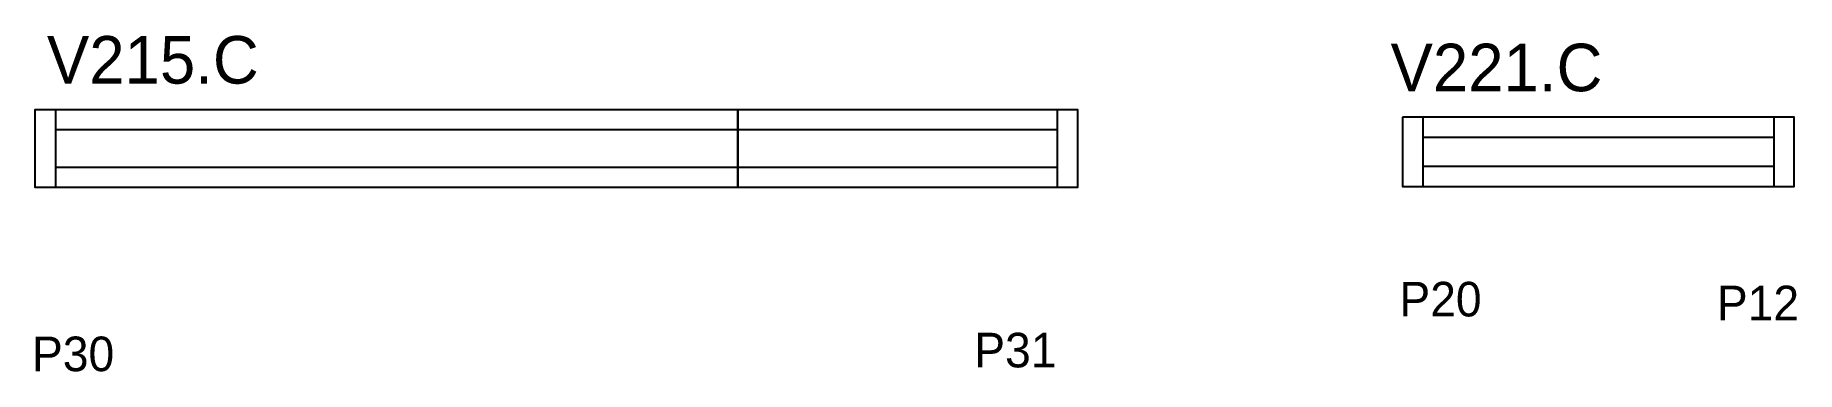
# Model space of a CAD drawing. Header units: metres. Extents: x 2173 to 2785, y 16542 to 16659.
import ezdxf

# ---------------------------------------------------------------- set-up
doc = ezdxf.new("R2010")
doc.units = ezdxf.units.M
for name, color, linetype in [('5', 7, 'Continuous'), ('NOMENCLATURA', 7, 'Continuous'), ('Painéis', 7, 'Continuous'), ('SARR_2.2x7', 7, 'Continuous')]:
    doc.layers.add(name, color=color, linetype=linetype)

msp = doc.modelspace()

# ---------------------------------------------------------------- linework, layer by layer
at = {"layer": 'Painéis', "color": 7, "lineweight": 25}
for points in [[(2416.66, 16606.05), (2172.66, 16606.05), (2172.66, 16633.05), (2416.66, 16633.05)], [(2416.66, 16633.05), (2534.66, 16633.05), (2534.66, 16606.05), (2416.66, 16606.05)]]:
    msp.add_lwpolyline(points, close=True, dxfattribs=at)
msp.add_lwpolyline([(2647.6, 16630.39), (2647.6, 16606.39), (2783.6, 16606.39), (2783.6, 16630.39), (2647.6, 16630.39)], dxfattribs=at)
at = {"layer": 'SARR_2.2x7', "color": 7, "lineweight": 25}
for p, q in [((2179.66, 16633.05), (2179.66, 16606.05)), ((2527.66, 16633.05), (2527.66, 16606.05)), ((2654.6, 16630.39), (2654.6, 16606.39)), ((2776.6, 16630.39), (2776.6, 16606.39)), ((2416.66, 16626.05), (2179.66, 16626.05)), ((2527.66, 16626.05), (2416.66, 16626.05)), ((2776.6, 16623.39), (2654.6, 16623.39)), ((2179.66, 16613.05), (2416.66, 16613.05)), ((2416.66, 16613.05), (2527.66, 16613.05)), ((2654.6, 16613.39), (2776.6, 16613.39))]:
    msp.add_line(p, q, dxfattribs=at)

# ---------------------------------------------------------------- texts
at = {"layer": '5', "color": 7, "lineweight": 25}
for s, p in [('P20', (2646.49, 16561.3)), ('P12', (2756.77, 16559.97)), ('P30', (2171.54, 16542.32)), ('P31', (2498.82, 16543.64))]:
    msp.add_text(s, height=12, dxfattribs=at).set_placement(p)
at = {"layer": 'NOMENCLATURA', "color": 7, "lineweight": 25}
for s, p in [('V215.C', (2176.71, 16642.02)), ('V221.C', (2643.42, 16639.36))]:
    msp.add_text(s, height=16.5, dxfattribs=at).set_placement(p)

doc.saveas('drawing.dxf')
